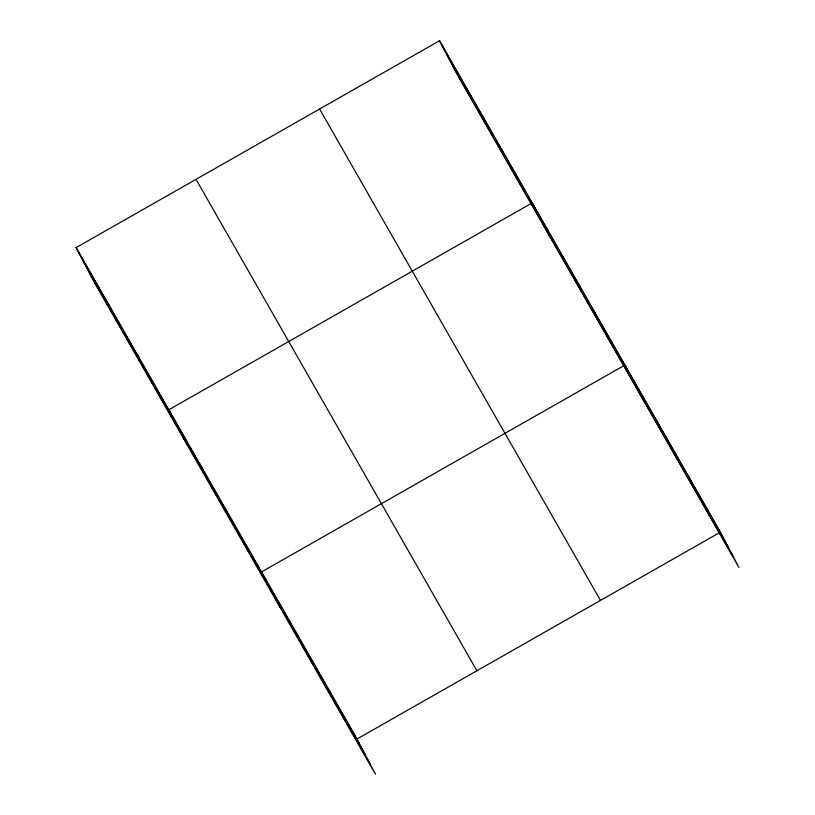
<?xml version="1.0" encoding="UTF-8"?>
<svg xmlns="http://www.w3.org/2000/svg" width="815" height="815" viewBox="0 0 815 815"><rect width="100%" height="100%" fill="white"/><g stroke="black" fill="none" stroke-linecap="round" stroke-linejoin="round"><path stroke-width="1.22" d="M76.111 247.607L356.99 739.022L375.481 774.25L94.611 282.836L76.111 247.607L439.519 40.75L720.389 532.164L738.889 567.393L458.01 75.978L439.519 40.75M356.99 739.022L720.389 532.164M441.913 45.324L722.793 536.739M447.231 55.44L728.101 546.855M452.702 65.862L733.571 557.277M319.592 109.016L600.472 600.421M196.038 179.351L476.907 670.755M78.515 252.181L359.395 743.596M83.833 262.298L364.702 753.712M89.304 272.719L370.173 764.134M688.553 476.469L690.957 481.044M656.727 420.774L659.121 425.349M643.392 400.308L624.891 365.079L261.493 571.947L279.993 607.175M593.992 311.024L596.397 315.599M563.104 256.97L565.498 261.544M550.695 238.143L532.205 202.915L168.807 409.772L187.297 445.01M501.307 148.86L503.711 153.434M470.408 94.805L472.812 99.379M325.154 683.327L327.559 687.901M293.329 627.632L295.723 632.206M230.594 517.892L232.998 522.466M199.706 463.837L202.1 468.401M137.908 355.717L140.312 360.291M107.01 301.662L109.414 306.236"/></g></svg>
